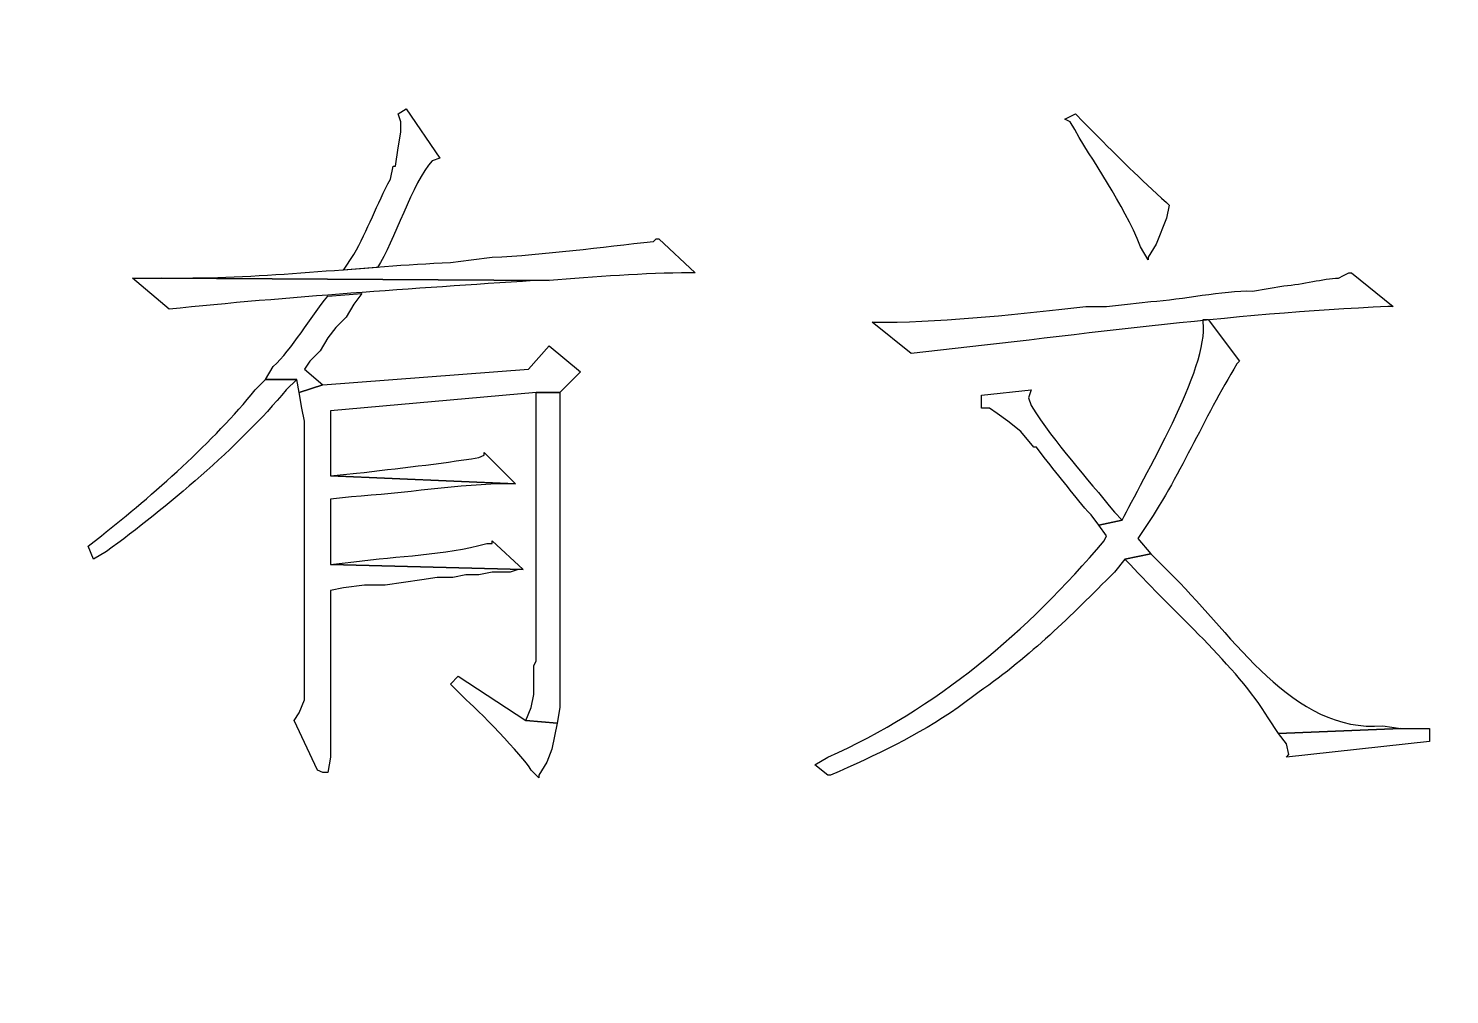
# Model space of a CAD drawing. Header units: centimetres. Extents: x -20.7 to 20.7, y -14.5 to 14.5.
# Drawn here: x -13.938 to -12.783, y -8.708 to -7.922 of the extents above; entities that cross this region are included whole.
import ezdxf

# ---------------------------------------------------------------- set-up
doc = ezdxf.new("R2010")
doc.units = ezdxf.units.CM
doc.header["$MEASUREMENT"] = 0
doc.layers.add('layer 1', color=7, linetype='Continuous')

msp = doc.modelspace()

# ---------------------------------------------------------------- linework, layer by layer
at = {"layer": 'layer 1', "lineweight": 9}
msp.add_open_spline([(19.88612, 13.89874), (19.88612, 13.89874), (-20.11465, 13.89874), (-20.11465, 13.89874), (-20.11465, 13.89874), (-20.11465, 13.89874), (-20.11465, -13.80208), (-20.11465, -13.80208)], degree=3, knots=[0, 0, 0, 0, 0.3333333, 0.3333333, 0.3333333, 0.3333333, 1, 1, 1, 1], dxfattribs=at)
at = {"layer": 'layer 1'}
for points, knots in [([(-13.6313, -7.9876), (-13.6313, -7.9876), (-13.63765, -7.99183), (-13.63765, -7.99183), (-13.63765, -7.99183), (-13.63765, -7.99183), (-13.63553, -7.99818), (-13.63553, -7.99818), (-13.63553, -7.99818), (-13.63553, -7.99818), (-13.63553, -8.00665), (-13.63553, -8.00665), (-13.63553, -8.00665), (-13.63553, -8.00665), (-13.63765, -8.01935), (-13.63765, -8.01935), (-13.63765, -8.01935), (-13.63765, -8.01935), (-13.63977, -8.03416), (-13.63977, -8.03416), (-13.63977, -8.03416), (-13.63977, -8.03416), (-13.64188, -8.03416), (-13.64188, -8.03416), (-13.64188, -8.03416), (-13.64188, -8.03416), (-13.644, -8.04475), (-13.644, -8.04475), (-13.644, -8.04475), (-13.65476, -8.06492), (-13.66259, -8.0863), (-13.67363, -8.10613), (-13.67363, -8.10613), (-13.67363, -8.10613), (-13.6821, -8.11883), (-13.6821, -8.11883), (-13.6821, -8.11883), (-13.6821, -8.11883), (-13.65458, -8.11671), (-13.65458, -8.11671), (-13.65458, -8.11671), (-13.64086, -8.09576), (-13.62622, -8.04721), (-13.61013, -8.02993), (-13.61013, -8.02993), (-13.61013, -8.02993), (-13.60378, -8.02781), (-13.60378, -8.02781), (-13.60378, -8.02781), (-13.60378, -8.02781), (-13.6313, -7.9876), (-13.6313, -7.9876)], [0, 0, 0, 0, 0.0714286, 0.0714286, 0.0714286, 0.0714286, 0.1428571, 0.1428571, 0.1428571, 0.1428571, 0.2142857, 0.2142857, 0.2142857, 0.2142857, 0.2857143, 0.2857143, 0.2857143, 0.2857143, 0.3571429, 0.3571429, 0.3571429, 0.3571429, 0.4285714, 0.4285714, 0.4285714, 0.4285714, 0.5, 0.5, 0.5, 0.5, 0.5714286, 0.5714286, 0.5714286, 0.5714286, 0.6428571, 0.6428571, 0.6428571, 0.6428571, 0.7142857, 0.7142857, 0.7142857, 0.7142857, 0.7857143, 0.7857143, 0.7857143, 0.7857143, 0.8571429, 0.8571429, 0.8571429, 0.8571429, 1, 1, 1, 1]), ([(-13.08732, -7.99183), (-13.08732, -7.99183), (-13.09578, -7.99606), (-13.09578, -7.99606), (-13.09578, -7.99606), (-13.09578, -7.99606), (-13.09155, -7.99818), (-13.09155, -7.99818), (-13.09155, -7.99818), (-13.07239, -8.03215), (-13.0489, -8.06351), (-13.0344, -8.09978), (-13.0344, -8.09978), (-13.0344, -8.09978), (-13.02805, -8.11036), (-13.02805, -8.11036), (-13.02805, -8.11036), (-13.02805, -8.11036), (-13.02805, -8.10824), (-13.02805, -8.10824), (-13.02805, -8.10824), (-13.02805, -8.10824), (-13.0217, -8.09766), (-13.0217, -8.09766), (-13.0217, -8.09766), (-13.0217, -8.09766), (-13.01323, -8.07649), (-13.01323, -8.07649), (-13.01323, -8.07649), (-13.01323, -8.07649), (-13.01112, -8.06591), (-13.01112, -8.06591), (-13.01112, -8.06591), (-13.01112, -8.06591), (-13.01323, -8.06379), (-13.01323, -8.06379), (-13.01323, -8.06379), (-13.03482, -8.04478), (-13.05229, -8.02707), (-13.0725, -8.00664), (-13.0725, -8.00664), (-13.0725, -8.00664), (-13.08097, -7.99818), (-13.08097, -7.99818), (-13.08097, -7.99818), (-13.08097, -7.99818), (-13.08732, -7.99183), (-13.08732, -7.99183)], [0, 0, 0, 0, 0.0769231, 0.0769231, 0.0769231, 0.0769231, 0.1538462, 0.1538462, 0.1538462, 0.1538462, 0.2307692, 0.2307692, 0.2307692, 0.2307692, 0.3076923, 0.3076923, 0.3076923, 0.3076923, 0.3846154, 0.3846154, 0.3846154, 0.3846154, 0.4615385, 0.4615385, 0.4615385, 0.4615385, 0.5384615, 0.5384615, 0.5384615, 0.5384615, 0.6153846, 0.6153846, 0.6153846, 0.6153846, 0.6923077, 0.6923077, 0.6923077, 0.6923077, 0.7692308, 0.7692308, 0.7692308, 0.7692308, 0.8461538, 0.8461538, 0.8461538, 0.8461538, 1, 1, 1, 1]), ([(-13.42598, -8.09343), (-13.42598, -8.09343), (-13.4281, -8.09343), (-13.4281, -8.09343), (-13.4281, -8.09343), (-13.4281, -8.09343), (-13.43022, -8.09554), (-13.43022, -8.09554), (-13.43022, -8.09554), (-13.47213, -8.09967), (-13.51919, -8.10655), (-13.56145, -8.10824), (-13.56145, -8.10824), (-13.56145, -8.10824), (-13.57838, -8.11036), (-13.57838, -8.11036), (-13.57838, -8.11036), (-13.57838, -8.11036), (-13.59532, -8.11248), (-13.59532, -8.11248), (-13.59532, -8.11248), (-13.66608, -8.11565), (-13.74003, -8.12514), (-13.81122, -8.12518), (-13.81122, -8.12518), (-13.81122, -8.12518), (-13.83027, -8.12518), (-13.83027, -8.12518), (-13.83027, -8.12518), (-13.83027, -8.12518), (-13.51488, -8.12729), (-13.51488, -8.12729), (-13.51488, -8.12729), (-13.47904, -8.12416), (-13.43671, -8.12123), (-13.40058, -8.12094), (-13.40058, -8.12094), (-13.40058, -8.12094), (-13.39635, -8.12094), (-13.39635, -8.12094), (-13.39635, -8.12094), (-13.39635, -8.12094), (-13.42598, -8.09343), (-13.42598, -8.09343)], [0, 0, 0, 0, 0.0833333, 0.0833333, 0.0833333, 0.0833333, 0.1666667, 0.1666667, 0.1666667, 0.1666667, 0.25, 0.25, 0.25, 0.25, 0.3333333, 0.3333333, 0.3333333, 0.3333333, 0.4166667, 0.4166667, 0.4166667, 0.4166667, 0.5, 0.5, 0.5, 0.5, 0.5833333, 0.5833333, 0.5833333, 0.5833333, 0.6666667, 0.6666667, 0.6666667, 0.6666667, 0.75, 0.75, 0.75, 0.75, 0.8333333, 0.8333333, 0.8333333, 0.8333333, 1, 1, 1, 1]), ([(-13.85355, -8.12518), (-13.85355, -8.12518), (-13.82392, -8.15058), (-13.82392, -8.15058), (-13.82392, -8.15058), (-13.72715, -8.14045), (-13.62548, -8.13386), (-13.52758, -8.12729), (-13.52758, -8.12729), (-13.52758, -8.12729), (-13.51488, -8.12729), (-13.51488, -8.12729), (-13.51488, -8.12729), (-13.51488, -8.12729), (-13.83027, -8.12518), (-13.83027, -8.12518), (-13.83027, -8.12518), (-13.83027, -8.12518), (-13.84508, -8.12518), (-13.84508, -8.12518), (-13.84508, -8.12518), (-13.84508, -8.12518), (-13.85355, -8.12518), (-13.85355, -8.12518)], [0, 0, 0, 0, 0.1428571, 0.1428571, 0.1428571, 0.1428571, 0.2857143, 0.2857143, 0.2857143, 0.2857143, 0.4285714, 0.4285714, 0.4285714, 0.4285714, 0.5714286, 0.5714286, 0.5714286, 0.5714286, 0.7142857, 0.7142857, 0.7142857, 0.7142857, 1, 1, 1, 1]), ([(-12.86295, -8.12095), (-12.86295, -8.12095), (-12.86507, -8.12095), (-12.86507, -8.12095), (-12.86507, -8.12095), (-12.86507, -8.12095), (-12.8693, -8.12306), (-12.8693, -8.12306), (-12.8693, -8.12306), (-12.8693, -8.12306), (-12.87353, -8.12518), (-12.87353, -8.12518), (-12.87353, -8.12518), (-12.88602, -8.12571), (-12.90204, -8.13029), (-12.91798, -8.13153), (-12.91798, -8.13153), (-12.91798, -8.13153), (-12.93068, -8.13365), (-12.93068, -8.13365), (-12.93068, -8.13365), (-12.93068, -8.13365), (-12.94338, -8.13576), (-12.94338, -8.13576), (-12.94338, -8.13576), (-12.96787, -8.13516), (-13.00018, -8.14282), (-13.02593, -8.14423), (-13.02593, -8.14423), (-13.02593, -8.14423), (-13.04498, -8.14635), (-13.04498, -8.14635), (-13.04498, -8.14635), (-13.04498, -8.14635), (-13.06192, -8.14846), (-13.06192, -8.14846), (-13.06192, -8.14846), (-13.06192, -8.14846), (-13.07885, -8.14846), (-13.07885, -8.14846), (-13.07885, -8.14846), (-13.12997, -8.15407), (-13.19065, -8.16074), (-13.24183, -8.16116), (-13.24183, -8.16116), (-13.24183, -8.16116), (-13.25242, -8.16116), (-13.25242, -8.16116), (-13.25242, -8.16116), (-13.25242, -8.16116), (-13.22067, -8.18656), (-13.22067, -8.18656), (-13.22067, -8.18656), (-13.09483, -8.17294), (-12.95986, -8.15368), (-12.83332, -8.14846), (-12.83332, -8.14846), (-12.83332, -8.14846), (-12.82908, -8.14846), (-12.82908, -8.14846), (-12.82908, -8.14846), (-12.82908, -8.14846), (-12.86295, -8.12095), (-12.86295, -8.12095)], [0, 0, 0, 0, 0.0588235, 0.0588235, 0.0588235, 0.0588235, 0.1176471, 0.1176471, 0.1176471, 0.1176471, 0.1764706, 0.1764706, 0.1764706, 0.1764706, 0.2352941, 0.2352941, 0.2352941, 0.2352941, 0.2941176, 0.2941176, 0.2941176, 0.2941176, 0.3529412, 0.3529412, 0.3529412, 0.3529412, 0.4117647, 0.4117647, 0.4117647, 0.4117647, 0.4705882, 0.4705882, 0.4705882, 0.4705882, 0.5294118, 0.5294118, 0.5294118, 0.5294118, 0.5882353, 0.5882353, 0.5882353, 0.5882353, 0.6470588, 0.6470588, 0.6470588, 0.6470588, 0.7058824, 0.7058824, 0.7058824, 0.7058824, 0.7647059, 0.7647059, 0.7647059, 0.7647059, 0.8235294, 0.8235294, 0.8235294, 0.8235294, 0.8823529, 0.8823529, 0.8823529, 0.8823529, 1, 1, 1, 1]), ([(-13.66728, -8.13788), (-13.66728, -8.13788), (-13.6948, -8.14), (-13.6948, -8.14), (-13.6948, -8.14), (-13.70912, -8.15728), (-13.72397, -8.18289), (-13.73925, -8.19715), (-13.73925, -8.19715), (-13.73925, -8.19715), (-13.7456, -8.20773), (-13.7456, -8.20773), (-13.7456, -8.20773), (-13.7456, -8.20773), (-13.7202, -8.20773), (-13.7202, -8.20773), (-13.7202, -8.20773), (-13.7202, -8.20773), (-13.71808, -8.21831), (-13.71808, -8.21831), (-13.71808, -8.21831), (-13.71808, -8.21831), (-13.69903, -8.21196), (-13.69903, -8.21196), (-13.69903, -8.21196), (-13.69903, -8.21196), (-13.71385, -8.19926), (-13.71385, -8.19926), (-13.71385, -8.19926), (-13.71385, -8.19926), (-13.70962, -8.19291), (-13.70962, -8.19291), (-13.70962, -8.19291), (-13.70962, -8.19291), (-13.70115, -8.18445), (-13.70115, -8.18445), (-13.70115, -8.18445), (-13.70115, -8.18445), (-13.6948, -8.17386), (-13.6948, -8.17386), (-13.6948, -8.17386), (-13.6948, -8.17386), (-13.68845, -8.1654), (-13.68845, -8.1654), (-13.68845, -8.1654), (-13.68845, -8.1654), (-13.67998, -8.15693), (-13.67998, -8.15693), (-13.67998, -8.15693), (-13.67998, -8.15693), (-13.67363, -8.14635), (-13.67363, -8.14635), (-13.67363, -8.14635), (-13.67363, -8.14635), (-13.66728, -8.13788), (-13.66728, -8.13788)], [0, 0, 0, 0, 0.0666667, 0.0666667, 0.0666667, 0.0666667, 0.1333333, 0.1333333, 0.1333333, 0.1333333, 0.2, 0.2, 0.2, 0.2, 0.2666667, 0.2666667, 0.2666667, 0.2666667, 0.3333333, 0.3333333, 0.3333333, 0.3333333, 0.4, 0.4, 0.4, 0.4, 0.4666667, 0.4666667, 0.4666667, 0.4666667, 0.5333333, 0.5333333, 0.5333333, 0.5333333, 0.6, 0.6, 0.6, 0.6, 0.6666667, 0.6666667, 0.6666667, 0.6666667, 0.7333333, 0.7333333, 0.7333333, 0.7333333, 0.8, 0.8, 0.8, 0.8, 0.8666667, 0.8666667, 0.8666667, 0.8666667, 1, 1, 1, 1]), ([(-12.97937, -8.15905), (-12.97937, -8.15905), (-12.9836, -8.15905), (-12.9836, -8.15905), (-12.9836, -8.15905), (-12.9836, -8.15905), (-12.9836, -8.16116), (-12.9836, -8.16116), (-12.9836, -8.16116), (-12.97799, -8.19725), (-13.03376, -8.29014), (-13.04922, -8.32203), (-13.04922, -8.32203), (-13.04922, -8.32203), (-13.06827, -8.32626), (-13.06827, -8.32626), (-13.06827, -8.32626), (-13.06827, -8.32626), (-13.06192, -8.33473), (-13.06192, -8.33473), (-13.06192, -8.33473), (-13.06192, -8.33473), (-13.06403, -8.33896), (-13.06403, -8.33896), (-13.06403, -8.33896), (-13.12573, -8.4122), (-13.20052, -8.47587), (-13.2884, -8.51465), (-13.2884, -8.51465), (-13.2884, -8.51465), (-13.29898, -8.521), (-13.29898, -8.521), (-13.29898, -8.521), (-13.29898, -8.521), (-13.2884, -8.52946), (-13.2884, -8.52946), (-13.2884, -8.52946), (-13.2884, -8.52946), (-13.28628, -8.52946), (-13.28628, -8.52946), (-13.28628, -8.52946), (-13.24854, -8.51285), (-13.21682, -8.49796), (-13.18257, -8.47443), (-13.18257, -8.47443), (-13.18257, -8.47443), (-13.16563, -8.46173), (-13.16563, -8.46173), (-13.16563, -8.46173), (-13.12252, -8.43174), (-13.09233, -8.40077), (-13.05557, -8.36436), (-13.05557, -8.36436), (-13.05557, -8.36436), (-13.0471, -8.35378), (-13.0471, -8.35378), (-13.0471, -8.35378), (-13.0471, -8.35378), (-13.02593, -8.34955), (-13.02593, -8.34955), (-13.02593, -8.34955), (-13.02593, -8.34955), (-13.03652, -8.33685), (-13.03652, -8.33685), (-13.03652, -8.33685), (-13.03652, -8.33685), (-13.03228, -8.3305), (-13.03228, -8.3305), (-13.03228, -8.3305), (-13.00276, -8.28763), (-12.98325, -8.23944), (-12.95608, -8.19503), (-12.95608, -8.19503), (-12.95608, -8.19503), (-12.95397, -8.19291), (-12.95397, -8.19291), (-12.95397, -8.19291), (-12.95397, -8.19291), (-12.97937, -8.15905), (-12.97937, -8.15905)], [0, 0, 0, 0, 0.047619, 0.047619, 0.047619, 0.047619, 0.0952381, 0.0952381, 0.0952381, 0.0952381, 0.1428571, 0.1428571, 0.1428571, 0.1428571, 0.1904762, 0.1904762, 0.1904762, 0.1904762, 0.2380952, 0.2380952, 0.2380952, 0.2380952, 0.2857143, 0.2857143, 0.2857143, 0.2857143, 0.3333333, 0.3333333, 0.3333333, 0.3333333, 0.3809524, 0.3809524, 0.3809524, 0.3809524, 0.4285714, 0.4285714, 0.4285714, 0.4285714, 0.4761905, 0.4761905, 0.4761905, 0.4761905, 0.5238095, 0.5238095, 0.5238095, 0.5238095, 0.5714286, 0.5714286, 0.5714286, 0.5714286, 0.6190476, 0.6190476, 0.6190476, 0.6190476, 0.6666667, 0.6666667, 0.6666667, 0.6666667, 0.7142857, 0.7142857, 0.7142857, 0.7142857, 0.7619048, 0.7619048, 0.7619048, 0.7619048, 0.8095238, 0.8095238, 0.8095238, 0.8095238, 0.8571429, 0.8571429, 0.8571429, 0.8571429, 0.9047619, 0.9047619, 0.9047619, 0.9047619, 1, 1, 1, 1]), ([(-13.51488, -8.18021), (-13.51488, -8.18021), (-13.53182, -8.19926), (-13.53182, -8.19926), (-13.53182, -8.19926), (-13.53182, -8.19926), (-13.69903, -8.21196), (-13.69903, -8.21196), (-13.69903, -8.21196), (-13.69903, -8.21196), (-13.71808, -8.21831), (-13.71808, -8.21831), (-13.71808, -8.21831), (-13.71808, -8.21831), (-13.71597, -8.23101), (-13.71597, -8.23101), (-13.71597, -8.23101), (-13.71597, -8.23101), (-13.71385, -8.2416), (-13.71385, -8.2416), (-13.71385, -8.2416), (-13.71385, -8.2416), (-13.71385, -8.46808), (-13.71385, -8.46808), (-13.71385, -8.46808), (-13.71385, -8.46808), (-13.71808, -8.47866), (-13.71808, -8.47866), (-13.71808, -8.47866), (-13.71808, -8.47866), (-13.72232, -8.48501), (-13.72232, -8.48501), (-13.72232, -8.48501), (-13.72232, -8.48501), (-13.70327, -8.52523), (-13.70327, -8.52523), (-13.70327, -8.52523), (-13.70327, -8.52523), (-13.69903, -8.52735), (-13.69903, -8.52735), (-13.69903, -8.52735), (-13.69903, -8.52735), (-13.6948, -8.52735), (-13.6948, -8.52735), (-13.6948, -8.52735), (-13.6948, -8.52735), (-13.69268, -8.51465), (-13.69268, -8.51465), (-13.69268, -8.51465), (-13.69268, -8.51465), (-13.69268, -8.37918), (-13.69268, -8.37918), (-13.69268, -8.37918), (-13.69268, -8.37918), (-13.6821, -8.37706), (-13.6821, -8.37706), (-13.6821, -8.37706), (-13.6821, -8.37706), (-13.66517, -8.37495), (-13.66517, -8.37495), (-13.66517, -8.37495), (-13.66517, -8.37495), (-13.64823, -8.37495), (-13.64823, -8.37495), (-13.64823, -8.37495), (-13.64823, -8.37495), (-13.63342, -8.37283), (-13.63342, -8.37283), (-13.63342, -8.37283), (-13.63342, -8.37283), (-13.6186, -8.37071), (-13.6186, -8.37071), (-13.6186, -8.37071), (-13.6186, -8.37071), (-13.6059, -8.3686), (-13.6059, -8.3686), (-13.6059, -8.3686), (-13.6059, -8.3686), (-13.5932, -8.3686), (-13.5932, -8.3686), (-13.5932, -8.3686), (-13.5932, -8.3686), (-13.58262, -8.36648), (-13.58262, -8.36648), (-13.58262, -8.36648), (-13.58262, -8.36648), (-13.57203, -8.36648), (-13.57203, -8.36648), (-13.57203, -8.36648), (-13.57203, -8.36648), (-13.56145, -8.36436), (-13.56145, -8.36436), (-13.56145, -8.36436), (-13.56145, -8.36436), (-13.54663, -8.36436), (-13.54663, -8.36436), (-13.54663, -8.36436), (-13.54663, -8.36436), (-13.54028, -8.36225), (-13.54028, -8.36225), (-13.54028, -8.36225), (-13.54028, -8.36225), (-13.53605, -8.36225), (-13.53605, -8.36225), (-13.53605, -8.36225), (-13.53605, -8.36225), (-13.69268, -8.35801), (-13.69268, -8.35801), (-13.69268, -8.35801), (-13.69268, -8.35801), (-13.69268, -8.3051), (-13.69268, -8.3051), (-13.69268, -8.3051), (-13.69268, -8.3051), (-13.67575, -8.30298), (-13.67575, -8.30298), (-13.67575, -8.30298), (-13.6331, -8.30072), (-13.58837, -8.2925), (-13.54663, -8.2924), (-13.54663, -8.2924), (-13.54663, -8.2924), (-13.5424, -8.2924), (-13.5424, -8.2924), (-13.5424, -8.2924), (-13.5424, -8.2924), (-13.69268, -8.28605), (-13.69268, -8.28605), (-13.69268, -8.28605), (-13.69268, -8.28605), (-13.69268, -8.23313), (-13.69268, -8.23313), (-13.69268, -8.23313), (-13.69268, -8.23313), (-13.52547, -8.21831), (-13.52547, -8.21831), (-13.52547, -8.21831), (-13.52547, -8.21831), (-13.50642, -8.21831), (-13.50642, -8.21831), (-13.50642, -8.21831), (-13.50642, -8.21831), (-13.48948, -8.20138), (-13.48948, -8.20138), (-13.48948, -8.20138), (-13.48948, -8.20138), (-13.51488, -8.18021), (-13.51488, -8.18021)], [0, 0, 0, 0, 0.0263158, 0.0263158, 0.0263158, 0.0263158, 0.0526316, 0.0526316, 0.0526316, 0.0526316, 0.0789474, 0.0789474, 0.0789474, 0.0789474, 0.1052632, 0.1052632, 0.1052632, 0.1052632, 0.1315789, 0.1315789, 0.1315789, 0.1315789, 0.1578947, 0.1578947, 0.1578947, 0.1578947, 0.1842105, 0.1842105, 0.1842105, 0.1842105, 0.2105263, 0.2105263, 0.2105263, 0.2105263, 0.2368421, 0.2368421, 0.2368421, 0.2368421, 0.2631579, 0.2631579, 0.2631579, 0.2631579, 0.2894737, 0.2894737, 0.2894737, 0.2894737, 0.3157895, 0.3157895, 0.3157895, 0.3157895, 0.3421053, 0.3421053, 0.3421053, 0.3421053, 0.3684211, 0.3684211, 0.3684211, 0.3684211, 0.3947368, 0.3947368, 0.3947368, 0.3947368, 0.4210526, 0.4210526, 0.4210526, 0.4210526, 0.4473684, 0.4473684, 0.4473684, 0.4473684, 0.4736842, 0.4736842, 0.4736842, 0.4736842, 0.5, 0.5, 0.5, 0.5, 0.5263158, 0.5263158, 0.5263158, 0.5263158, 0.5526316, 0.5526316, 0.5526316, 0.5526316, 0.5789474, 0.5789474, 0.5789474, 0.5789474, 0.6052632, 0.6052632, 0.6052632, 0.6052632, 0.6315789, 0.6315789, 0.6315789, 0.6315789, 0.6578947, 0.6578947, 0.6578947, 0.6578947, 0.6842105, 0.6842105, 0.6842105, 0.6842105, 0.7105263, 0.7105263, 0.7105263, 0.7105263, 0.7368421, 0.7368421, 0.7368421, 0.7368421, 0.7631579, 0.7631579, 0.7631579, 0.7631579, 0.7894737, 0.7894737, 0.7894737, 0.7894737, 0.8157895, 0.8157895, 0.8157895, 0.8157895, 0.8421053, 0.8421053, 0.8421053, 0.8421053, 0.8684211, 0.8684211, 0.8684211, 0.8684211, 0.8947368, 0.8947368, 0.8947368, 0.8947368, 0.9210526, 0.9210526, 0.9210526, 0.9210526, 0.9473684, 0.9473684, 0.9473684, 0.9473684, 1, 1, 1, 1]), ([(-13.7456, -8.20773), (-13.7456, -8.20773), (-13.75407, -8.21619), (-13.75407, -8.21619), (-13.75407, -8.21619), (-13.78723, -8.25779), (-13.83725, -8.30178), (-13.87895, -8.33473), (-13.87895, -8.33473), (-13.87895, -8.33473), (-13.88953, -8.34319), (-13.88953, -8.34319), (-13.88953, -8.34319), (-13.88953, -8.34319), (-13.8853, -8.35378), (-13.8853, -8.35378), (-13.8853, -8.35378), (-13.8853, -8.35378), (-13.87472, -8.34743), (-13.87472, -8.34743), (-13.87472, -8.34743), (-13.8261, -8.31212), (-13.76715, -8.2622), (-13.72867, -8.21619), (-13.72867, -8.21619), (-13.72867, -8.21619), (-13.7202, -8.20773), (-13.7202, -8.20773), (-13.7202, -8.20773), (-13.7202, -8.20773), (-13.7456, -8.20773), (-13.7456, -8.20773)], [0, 0, 0, 0, 0.1111111, 0.1111111, 0.1111111, 0.1111111, 0.2222222, 0.2222222, 0.2222222, 0.2222222, 0.3333333, 0.3333333, 0.3333333, 0.3333333, 0.4444444, 0.4444444, 0.4444444, 0.4444444, 0.5555556, 0.5555556, 0.5555556, 0.5555556, 0.6666667, 0.6666667, 0.6666667, 0.6666667, 0.7777778, 0.7777778, 0.7777778, 0.7777778, 1, 1, 1, 1]), ([(-13.50642, -8.21831), (-13.50642, -8.21831), (-13.52547, -8.21831), (-13.52547, -8.21831), (-13.52547, -8.21831), (-13.52547, -8.21831), (-13.52547, -8.43633), (-13.52547, -8.43633), (-13.52547, -8.43633), (-13.52547, -8.43633), (-13.52758, -8.44056), (-13.52758, -8.44056), (-13.52758, -8.44056), (-13.52758, -8.44056), (-13.52758, -8.46385), (-13.52758, -8.46385), (-13.52758, -8.46385), (-13.52758, -8.46385), (-13.5297, -8.47443), (-13.5297, -8.47443), (-13.5297, -8.47443), (-13.5297, -8.47443), (-13.53393, -8.48501), (-13.53393, -8.48501), (-13.53393, -8.48501), (-13.53393, -8.48501), (-13.50853, -8.48713), (-13.50853, -8.48713), (-13.50853, -8.48713), (-13.50853, -8.48713), (-13.50642, -8.47443), (-13.50642, -8.47443), (-13.50642, -8.47443), (-13.50642, -8.47443), (-13.50642, -8.46385), (-13.50642, -8.46385), (-13.50642, -8.46385), (-13.50642, -8.46385), (-13.50642, -8.21831), (-13.50642, -8.21831)], [0, 0, 0, 0, 0.0909091, 0.0909091, 0.0909091, 0.0909091, 0.1818182, 0.1818182, 0.1818182, 0.1818182, 0.2727273, 0.2727273, 0.2727273, 0.2727273, 0.3636364, 0.3636364, 0.3636364, 0.3636364, 0.4545455, 0.4545455, 0.4545455, 0.4545455, 0.5454545, 0.5454545, 0.5454545, 0.5454545, 0.6363636, 0.6363636, 0.6363636, 0.6363636, 0.7272727, 0.7272727, 0.7272727, 0.7272727, 0.8181818, 0.8181818, 0.8181818, 0.8181818, 1, 1, 1, 1]), ([(-13.1233, -8.2162), (-13.1233, -8.2162), (-13.16352, -8.22043), (-13.16352, -8.22043), (-13.16352, -8.22043), (-13.16352, -8.22043), (-13.16352, -8.23101), (-13.16352, -8.23101), (-13.16352, -8.23101), (-13.16352, -8.23101), (-13.15717, -8.23101), (-13.15717, -8.23101), (-13.15717, -8.23101), (-13.15717, -8.23101), (-13.15082, -8.23525), (-13.15082, -8.23525), (-13.15082, -8.23525), (-13.15082, -8.23525), (-13.14235, -8.2416), (-13.14235, -8.2416), (-13.14235, -8.2416), (-13.14235, -8.2416), (-13.13177, -8.25006), (-13.13177, -8.25006), (-13.13177, -8.25006), (-13.13177, -8.25006), (-13.12118, -8.26276), (-13.12118, -8.26276), (-13.12118, -8.26276), (-13.12118, -8.26276), (-13.11907, -8.26276), (-13.11907, -8.26276), (-13.11907, -8.26276), (-13.11907, -8.26276), (-13.11272, -8.27123), (-13.11272, -8.27123), (-13.11272, -8.27123), (-13.09973, -8.28672), (-13.08813, -8.30301), (-13.07462, -8.3178), (-13.07462, -8.3178), (-13.07462, -8.3178), (-13.06827, -8.32626), (-13.06827, -8.32626), (-13.06827, -8.32626), (-13.06827, -8.32626), (-13.04922, -8.32203), (-13.04922, -8.32203), (-13.04922, -8.32203), (-13.04922, -8.32203), (-13.05557, -8.31568), (-13.05557, -8.31568), (-13.05557, -8.31568), (-13.07864, -8.28686), (-13.10323, -8.26065), (-13.1233, -8.2289), (-13.1233, -8.2289), (-13.1233, -8.2289), (-13.12542, -8.22255), (-13.12542, -8.22255), (-13.12542, -8.22255), (-13.12542, -8.22255), (-13.1233, -8.2162), (-13.1233, -8.2162)], [0, 0, 0, 0, 0.0588235, 0.0588235, 0.0588235, 0.0588235, 0.1176471, 0.1176471, 0.1176471, 0.1176471, 0.1764706, 0.1764706, 0.1764706, 0.1764706, 0.2352941, 0.2352941, 0.2352941, 0.2352941, 0.2941176, 0.2941176, 0.2941176, 0.2941176, 0.3529412, 0.3529412, 0.3529412, 0.3529412, 0.4117647, 0.4117647, 0.4117647, 0.4117647, 0.4705882, 0.4705882, 0.4705882, 0.4705882, 0.5294118, 0.5294118, 0.5294118, 0.5294118, 0.5882353, 0.5882353, 0.5882353, 0.5882353, 0.6470588, 0.6470588, 0.6470588, 0.6470588, 0.7058824, 0.7058824, 0.7058824, 0.7058824, 0.7647059, 0.7647059, 0.7647059, 0.7647059, 0.8235294, 0.8235294, 0.8235294, 0.8235294, 0.8823529, 0.8823529, 0.8823529, 0.8823529, 1, 1, 1, 1]), ([(-13.5678, -8.267), (-13.5678, -8.267), (-13.5678, -8.26911), (-13.5678, -8.26911), (-13.5678, -8.26911), (-13.5678, -8.26911), (-13.57203, -8.27123), (-13.57203, -8.27123), (-13.57203, -8.27123), (-13.60474, -8.27627), (-13.63821, -8.28001), (-13.67152, -8.28393), (-13.67152, -8.28393), (-13.67152, -8.28393), (-13.69268, -8.28605), (-13.69268, -8.28605), (-13.69268, -8.28605), (-13.69268, -8.28605), (-13.5424, -8.2924), (-13.5424, -8.2924), (-13.5424, -8.2924), (-13.5424, -8.2924), (-13.5678, -8.267), (-13.5678, -8.267)], [0, 0, 0, 0, 0.1428571, 0.1428571, 0.1428571, 0.1428571, 0.2857143, 0.2857143, 0.2857143, 0.2857143, 0.4285714, 0.4285714, 0.4285714, 0.4285714, 0.5714286, 0.5714286, 0.5714286, 0.5714286, 0.7142857, 0.7142857, 0.7142857, 0.7142857, 1, 1, 1, 1]), ([(-13.56145, -8.33896), (-13.56145, -8.33896), (-13.56145, -8.34108), (-13.56145, -8.34108), (-13.56145, -8.34108), (-13.56145, -8.34108), (-13.56568, -8.34108), (-13.56568, -8.34108), (-13.56568, -8.34108), (-13.60071, -8.35078), (-13.63761, -8.35092), (-13.67363, -8.3559), (-13.67363, -8.3559), (-13.67363, -8.3559), (-13.69268, -8.35801), (-13.69268, -8.35801), (-13.69268, -8.35801), (-13.69268, -8.35801), (-13.53605, -8.36225), (-13.53605, -8.36225), (-13.53605, -8.36225), (-13.53605, -8.36225), (-13.56145, -8.33896), (-13.56145, -8.33896)], [0, 0, 0, 0, 0.1428571, 0.1428571, 0.1428571, 0.1428571, 0.2857143, 0.2857143, 0.2857143, 0.2857143, 0.4285714, 0.4285714, 0.4285714, 0.4285714, 0.5714286, 0.5714286, 0.5714286, 0.5714286, 0.7142857, 0.7142857, 0.7142857, 0.7142857, 1, 1, 1, 1]), ([(-13.02593, -8.34955), (-13.02593, -8.34955), (-13.0471, -8.35378), (-13.0471, -8.35378), (-13.0471, -8.35378), (-13.0471, -8.35378), (-13.04287, -8.35801), (-13.04287, -8.35801), (-13.04287, -8.35801), (-13.00921, -8.39534), (-12.9552, -8.44151), (-12.93068, -8.4829), (-12.93068, -8.4829), (-12.93068, -8.4829), (-12.92222, -8.4956), (-12.92222, -8.4956), (-12.92222, -8.4956), (-12.92222, -8.4956), (-12.82273, -8.49136), (-12.82273, -8.49136), (-12.82273, -8.49136), (-12.82273, -8.49136), (-12.83755, -8.48925), (-12.83755, -8.48925), (-12.83755, -8.48925), (-12.9104, -8.49552), (-12.95922, -8.41587), (-13.00688, -8.3686), (-13.00688, -8.3686), (-13.00688, -8.3686), (-13.01535, -8.36013), (-13.01535, -8.36013), (-13.01535, -8.36013), (-13.01535, -8.36013), (-13.02593, -8.34955), (-13.02593, -8.34955)], [0, 0, 0, 0, 0.1, 0.1, 0.1, 0.1, 0.2, 0.2, 0.2, 0.2, 0.3, 0.3, 0.3, 0.3, 0.4, 0.4, 0.4, 0.4, 0.5, 0.5, 0.5, 0.5, 0.6, 0.6, 0.6, 0.6, 0.7, 0.7, 0.7, 0.7, 0.8, 0.8, 0.8, 0.8, 1, 1, 1, 1]), ([(-13.58897, -8.44903), (-13.58897, -8.44903), (-13.59532, -8.45538), (-13.59532, -8.45538), (-13.59532, -8.45538), (-13.59532, -8.45538), (-13.58473, -8.46596), (-13.58473, -8.46596), (-13.58473, -8.46596), (-13.57373, -8.47538), (-13.53633, -8.51348), (-13.5297, -8.52523), (-13.5297, -8.52523), (-13.5297, -8.52523), (-13.52335, -8.53158), (-13.52335, -8.53158), (-13.52335, -8.53158), (-13.52335, -8.53158), (-13.52335, -8.52946), (-13.52335, -8.52946), (-13.52335, -8.52946), (-13.52335, -8.52946), (-13.517, -8.51888), (-13.517, -8.51888), (-13.517, -8.51888), (-13.517, -8.51888), (-13.51277, -8.5083), (-13.51277, -8.5083), (-13.51277, -8.5083), (-13.51277, -8.5083), (-13.50853, -8.48713), (-13.50853, -8.48713), (-13.50853, -8.48713), (-13.50853, -8.48713), (-13.53393, -8.48501), (-13.53393, -8.48501), (-13.53393, -8.48501), (-13.53393, -8.48501), (-13.58897, -8.44903), (-13.58897, -8.44903)], [0, 0, 0, 0, 0.0909091, 0.0909091, 0.0909091, 0.0909091, 0.1818182, 0.1818182, 0.1818182, 0.1818182, 0.2727273, 0.2727273, 0.2727273, 0.2727273, 0.3636364, 0.3636364, 0.3636364, 0.3636364, 0.4545455, 0.4545455, 0.4545455, 0.4545455, 0.5454545, 0.5454545, 0.5454545, 0.5454545, 0.6363636, 0.6363636, 0.6363636, 0.6363636, 0.7272727, 0.7272727, 0.7272727, 0.7272727, 0.8181818, 0.8181818, 0.8181818, 0.8181818, 1, 1, 1, 1]), ([(-12.79945, -8.49136), (-12.79945, -8.49136), (-12.82273, -8.49136), (-12.82273, -8.49136), (-12.82273, -8.49136), (-12.82273, -8.49136), (-12.92222, -8.4956), (-12.92222, -8.4956), (-12.92222, -8.4956), (-12.92222, -8.4956), (-12.91587, -8.50406), (-12.91587, -8.50406), (-12.91587, -8.50406), (-12.91587, -8.50406), (-12.91375, -8.51253), (-12.91375, -8.51253), (-12.91375, -8.51253), (-12.91375, -8.51253), (-12.91587, -8.51465), (-12.91587, -8.51465), (-12.91587, -8.51465), (-12.91587, -8.51465), (-12.79945, -8.50195), (-12.79945, -8.50195), (-12.79945, -8.50195), (-12.79945, -8.50195), (-12.79945, -8.49136), (-12.79945, -8.49136)], [0, 0, 0, 0, 0.125, 0.125, 0.125, 0.125, 0.25, 0.25, 0.25, 0.25, 0.375, 0.375, 0.375, 0.375, 0.5, 0.5, 0.5, 0.5, 0.625, 0.625, 0.625, 0.625, 0.75, 0.75, 0.75, 0.75, 1, 1, 1, 1])]:
    msp.add_open_spline(points, degree=3, knots=knots, dxfattribs=at)

doc.saveas('drawing.dxf')
